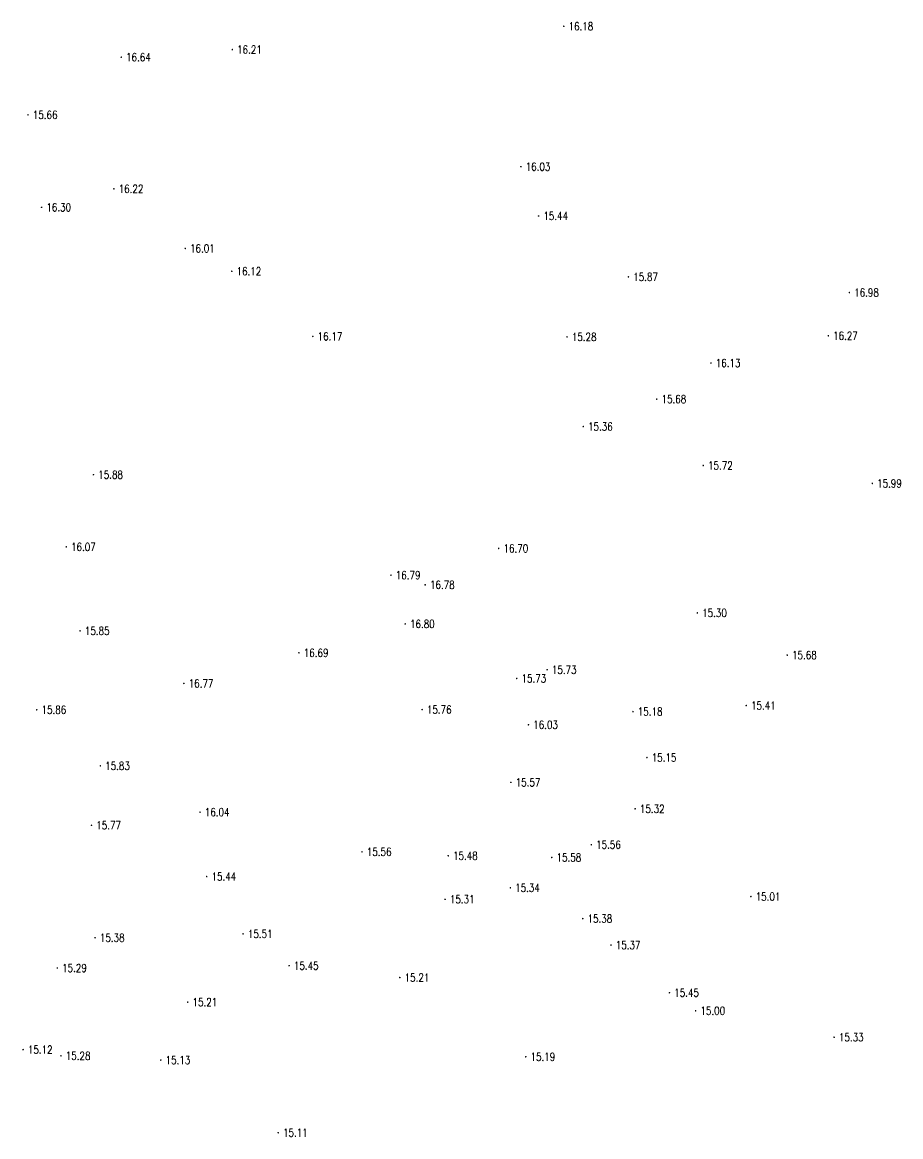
# Model space of a CAD drawing. Extents: x 476861 to 479475, y 2367369 to 2370541.
# Drawn here: x 478488.9 to 478598.7, y 2369641.6 to 2369780.8 of the extents above; entities that cross this region are included whole.
import ezdxf
from ezdxf.enums import TextEntityAlignment as Align

# ---------------------------------------------------------------- set-up
doc = ezdxf.new("R2010")
doc.units = 0
doc.header["$LTSCALE"] = 0.5
doc.layers.get('0').update_dxf_attribs({"linetype": 'CONTINUOUS'})
doc.layers.add('GCD', color=1, linetype='CONTINUOUS')
doc.styles.add('HZ', font='rs.shx', dxfattribs={"width": 0.8, "bigfont": 'hztxt.shx'})

# ---------------------------------------------------------------- blocks, each defined once
blk = doc.blocks.new('GC200')
at = {"linetype": 'Continuous', "const_width": 0.2, "flags": 128}
blk.add_lwpolyline([(-0.1, 0, 1), (0.1, 0, 1)], format="xyb", close=True, dxfattribs=at)

msp = doc.modelspace()

# ---------------------------------------------------------------- block references
at = {"layer": 'GCD', "linetype": 'Continuous'}
ref = msp.add_blockref('GC200', (478556.565, 2369780.323, 16.177), dxfattribs=dict(at, xscale=0.5, yscale=0.5, zscale=0.5))
ref.add_attrib('height', '16.18', dxfattribs={"linetype": 'Continuous', "height": 1, "style": 'HZ', "width": 0.8}).set_placement((478557.165, 2369780.323, 16.177), align=Align.MIDDLE_LEFT)
ref = msp.add_blockref('GC200', (478515.145, 2369777.41, 16.21), dxfattribs=dict(at, xscale=0.5, yscale=0.5, zscale=0.5))
ref.add_attrib('height', '16.21', dxfattribs={"linetype": 'Continuous', "height": 1, "style": 'HZ', "width": 0.8}).set_placement((478515.745, 2369777.41, 16.21), align=Align.MIDDLE_LEFT)
ref = msp.add_blockref('GC200', (478501.267, 2369776.465, 16.643), dxfattribs=dict(at, xscale=0.5, yscale=0.5, zscale=0.5))
ref.add_attrib('height', '16.64', dxfattribs={"linetype": 'Continuous', "height": 1, "style": 'HZ', "width": 0.8}).set_placement((478501.867, 2369776.465, 16.643), align=Align.MIDDLE_LEFT)
ref = msp.add_blockref('GC200', (478489.614, 2369769.263, 15.659), dxfattribs=dict(at, xscale=0.5, yscale=0.5, zscale=0.5))
ref.add_attrib('height', '15.66', dxfattribs={"linetype": 'Continuous', "height": 1, "style": 'HZ', "width": 0.8}).set_placement((478490.214, 2369769.263, 15.659), align=Align.MIDDLE_LEFT)
ref = msp.add_blockref('GC200', (478551.209, 2369762.785, 16.026), dxfattribs=dict(at, xscale=0.5, yscale=0.5, zscale=0.5))
ref.add_attrib('height', '16.03', dxfattribs={"linetype": 'Continuous', "height": 1, "style": 'HZ', "width": 0.8}).set_placement((478551.809, 2369762.785, 16.026), align=Align.MIDDLE_LEFT)
ref = msp.add_blockref('GC200', (478500.348, 2369760.017, 16.222), dxfattribs=dict(at, xscale=0.5, yscale=0.5, zscale=0.5))
ref.add_attrib('height', '16.22', dxfattribs={"linetype": 'Continuous', "height": 1, "style": 'HZ', "width": 0.8}).set_placement((478500.948, 2369760.017, 16.222), align=Align.MIDDLE_LEFT)
ref = msp.add_blockref('GC200', (478491.312, 2369757.702, 16.304), dxfattribs=dict(at, xscale=0.5, yscale=0.5, zscale=0.5))
ref.add_attrib('height', '16.30', dxfattribs={"linetype": 'Continuous', "height": 1, "style": 'HZ', "width": 0.8}).set_placement((478491.912, 2369757.702, 16.304), align=Align.MIDDLE_LEFT)
ref = msp.add_blockref('GC200', (478553.418, 2369756.627, 15.435), dxfattribs=dict(at, xscale=0.5, yscale=0.5, zscale=0.5))
ref.add_attrib('height', '15.44', dxfattribs={"linetype": 'Continuous', "height": 1, "style": 'HZ', "width": 0.8}).set_placement((478554.018, 2369756.627, 15.435), align=Align.MIDDLE_LEFT)
ref = msp.add_blockref('GC200', (478509.267, 2369752.568, 16.01), dxfattribs=dict(at, xscale=0.5, yscale=0.5, zscale=0.5))
ref.add_attrib('height', '16.01', dxfattribs={"linetype": 'Continuous', "height": 1, "style": 'HZ', "width": 0.8}).set_placement((478509.867, 2369752.568, 16.01), align=Align.MIDDLE_LEFT)
ref = msp.add_blockref('GC200', (478515.077, 2369749.72, 16.115), dxfattribs=dict(at, xscale=0.5, yscale=0.5, zscale=0.5))
ref.add_attrib('height', '16.12', dxfattribs={"linetype": 'Continuous', "height": 1, "style": 'HZ', "width": 0.8}).set_placement((478515.677, 2369749.72, 16.115), align=Align.MIDDLE_LEFT)
ref = msp.add_blockref('GC200', (478564.646, 2369749.021, 15.87), dxfattribs=dict(at, xscale=0.5, yscale=0.5, zscale=0.5))
ref.add_attrib('height', '15.87', dxfattribs={"linetype": 'Continuous', "height": 1, "style": 'HZ', "width": 0.8}).set_placement((478565.246, 2369749.021, 15.87), align=Align.MIDDLE_LEFT)
ref = msp.add_blockref('GC200', (478592.255, 2369747.062, 16.98), dxfattribs=dict(at, xscale=0.5, yscale=0.5, zscale=0.5))
ref.add_attrib('height', '16.98', dxfattribs={"linetype": 'Continuous', "height": 1, "style": 'HZ', "width": 0.8}).set_placement((478592.855, 2369747.062, 16.98), align=Align.MIDDLE_LEFT)
ref = msp.add_blockref('GC200', (478525.208, 2369741.588, 16.167), dxfattribs=dict(at, xscale=0.5, yscale=0.5, zscale=0.5))
ref.add_attrib('height', '16.17', dxfattribs={"linetype": 'Continuous', "height": 1, "style": 'HZ', "width": 0.8}).set_placement((478525.808, 2369741.588, 16.167), align=Align.MIDDLE_LEFT)
ref = msp.add_blockref('GC200', (478556.973, 2369741.526, 15.277), dxfattribs=dict(at, xscale=0.5, yscale=0.5, zscale=0.5))
ref.add_attrib('height', '15.28', dxfattribs={"linetype": 'Continuous', "height": 1, "style": 'HZ', "width": 0.8}).set_placement((478557.573, 2369741.526, 15.277), align=Align.MIDDLE_LEFT)
ref = msp.add_blockref('GC200', (478589.629, 2369741.667, 16.267), dxfattribs=dict(at, xscale=0.5, yscale=0.5, zscale=0.5))
ref.add_attrib('height', '16.27', dxfattribs={"linetype": 'Continuous', "height": 1, "style": 'HZ', "width": 0.8}).set_placement((478590.229, 2369741.667, 16.267), align=Align.MIDDLE_LEFT)
ref = msp.add_blockref('GC200', (478574.96, 2369738.257, 16.134), dxfattribs=dict(at, xscale=0.5, yscale=0.5, zscale=0.5))
ref.add_attrib('height', '16.13', dxfattribs={"linetype": 'Continuous', "height": 1, "style": 'HZ', "width": 0.8}).set_placement((478575.56, 2369738.257, 16.134), align=Align.MIDDLE_LEFT)
ref = msp.add_blockref('GC200', (478568.183, 2369733.753, 15.679), dxfattribs=dict(at, xscale=0.5, yscale=0.5, zscale=0.5))
ref.add_attrib('height', '15.68', dxfattribs={"linetype": 'Continuous', "height": 1, "style": 'HZ', "width": 0.8}).set_placement((478568.783, 2369733.753, 15.679), align=Align.MIDDLE_LEFT)
ref = msp.add_blockref('GC200', (478559.004, 2369730.317, 15.359), dxfattribs=dict(at, xscale=0.5, yscale=0.5, zscale=0.5))
ref.add_attrib('height', '15.36', dxfattribs={"linetype": 'Continuous', "height": 1, "style": 'HZ', "width": 0.8}).set_placement((478559.604, 2369730.317, 15.359), align=Align.MIDDLE_LEFT)
ref = msp.add_blockref('GC200', (478497.791, 2369724.307, 15.883), dxfattribs=dict(at, xscale=0.5, yscale=0.5, zscale=0.5))
ref.add_attrib('height', '15.88', dxfattribs={"linetype": 'Continuous', "height": 1, "style": 'HZ', "width": 0.8}).set_placement((478498.391, 2369724.307, 15.883), align=Align.MIDDLE_LEFT)
ref = msp.add_blockref('GC200', (478573.997, 2369725.458, 15.72), dxfattribs=dict(at, xscale=0.5, yscale=0.5, zscale=0.5))
ref.add_attrib('height', '15.72', dxfattribs={"linetype": 'Continuous', "height": 1, "style": 'HZ', "width": 0.8}).set_placement((478574.597, 2369725.458, 15.72), align=Align.MIDDLE_LEFT)
ref = msp.add_blockref('GC200', (478595.127, 2369723.22, 15.992), dxfattribs=dict(at, xscale=0.5, yscale=0.5, zscale=0.5))
ref.add_attrib('height', '15.99', dxfattribs={"linetype": 'Continuous', "height": 1, "style": 'HZ', "width": 0.8}).set_placement((478595.727, 2369723.22, 15.992), align=Align.MIDDLE_LEFT)
ref = msp.add_blockref('GC200', (478494.394, 2369715.29, 16.065), dxfattribs=dict(at, xscale=0.5, yscale=0.5, zscale=0.5))
ref.add_attrib('height', '16.07', dxfattribs={"linetype": 'Continuous', "height": 1, "style": 'HZ', "width": 0.8}).set_placement((478494.994, 2369715.29, 16.065), align=Align.MIDDLE_LEFT)
ref = msp.add_blockref('GC200', (478548.435, 2369715.098, 16.701), dxfattribs=dict(at, xscale=0.5, yscale=0.5, zscale=0.5))
ref.add_attrib('height', '16.70', dxfattribs={"linetype": 'Continuous', "height": 1, "style": 'HZ', "width": 0.8}).set_placement((478549.035, 2369715.098, 16.701), align=Align.MIDDLE_LEFT)
ref = msp.add_blockref('GC200', (478534.971, 2369711.757, 16.793), dxfattribs=dict(at, xscale=0.5, yscale=0.5, zscale=0.5))
ref.add_attrib('height', '16.79', dxfattribs={"linetype": 'Continuous', "height": 1, "style": 'HZ', "width": 0.8}).set_placement((478535.571, 2369711.757, 16.793), align=Align.MIDDLE_LEFT)
ref = msp.add_blockref('GC200', (478539.25, 2369710.554, 16.779), dxfattribs=dict(at, xscale=0.5, yscale=0.5, zscale=0.5))
ref.add_attrib('height', '16.78', dxfattribs={"linetype": 'Continuous', "height": 1, "style": 'HZ', "width": 0.8}).set_placement((478539.85, 2369710.554, 16.779), align=Align.MIDDLE_LEFT)
ref = msp.add_blockref('GC200', (478573.259, 2369707.042, 15.3), dxfattribs=dict(at, xscale=0.5, yscale=0.5, zscale=0.5))
ref.add_attrib('height', '15.30', dxfattribs={"linetype": 'Continuous', "height": 1, "style": 'HZ', "width": 0.8}).set_placement((478573.859, 2369707.042, 15.3), align=Align.MIDDLE_LEFT)
ref = msp.add_blockref('GC200', (478496.12, 2369704.8, 15.854), dxfattribs=dict(at, xscale=0.5, yscale=0.5, zscale=0.5))
ref.add_attrib('height', '15.85', dxfattribs={"linetype": 'Continuous', "height": 1, "style": 'HZ', "width": 0.8}).set_placement((478496.72, 2369704.8, 15.854), align=Align.MIDDLE_LEFT)
ref = msp.add_blockref('GC200', (478536.749, 2369705.668, 16.795), dxfattribs=dict(at, xscale=0.5, yscale=0.5, zscale=0.5))
ref.add_attrib('height', '16.80', dxfattribs={"linetype": 'Continuous', "height": 1, "style": 'HZ', "width": 0.8}).set_placement((478537.349, 2369705.668, 16.795), align=Align.MIDDLE_LEFT)
ref = msp.add_blockref('GC200', (478523.473, 2369702.056, 16.687), dxfattribs=dict(at, xscale=0.5, yscale=0.5, zscale=0.5))
ref.add_attrib('height', '16.69', dxfattribs={"linetype": 'Continuous', "height": 1, "style": 'HZ', "width": 0.8}).set_placement((478524.073, 2369702.056, 16.687), align=Align.MIDDLE_LEFT)
ref = msp.add_blockref('GC200', (478584.494, 2369701.774, 15.681), dxfattribs=dict(at, xscale=0.5, yscale=0.5, zscale=0.5))
ref.add_attrib('height', '15.68', dxfattribs={"linetype": 'Continuous', "height": 1, "style": 'HZ', "width": 0.8}).set_placement((478585.094, 2369701.774, 15.681), align=Align.MIDDLE_LEFT)
ref = msp.add_blockref('GC200', (478554.489, 2369699.94, 15.732), dxfattribs=dict(at, xscale=0.5, yscale=0.5, zscale=0.5))
ref.add_attrib('height', '15.73', dxfattribs={"linetype": 'Continuous', "height": 1, "style": 'HZ', "width": 0.8}).set_placement((478555.089, 2369699.94, 15.732), align=Align.MIDDLE_LEFT)
ref = msp.add_blockref('GC200', (478509.097, 2369698.236, 16.772), dxfattribs=dict(at, xscale=0.5, yscale=0.5, zscale=0.5))
ref.add_attrib('height', '16.77', dxfattribs={"linetype": 'Continuous', "height": 1, "style": 'HZ', "width": 0.8}).set_placement((478509.697, 2369698.236, 16.772), align=Align.MIDDLE_LEFT)
ref = msp.add_blockref('GC200', (478550.685, 2369698.856, 15.727), dxfattribs=dict(at, xscale=0.5, yscale=0.5, zscale=0.5))
ref.add_attrib('height', '15.73', dxfattribs={"linetype": 'Continuous', "height": 1, "style": 'HZ', "width": 0.8}).set_placement((478551.285, 2369698.856, 15.727), align=Align.MIDDLE_LEFT)
ref = msp.add_blockref('GC200', (478538.865, 2369694.962, 15.758), dxfattribs=dict(at, xscale=0.5, yscale=0.5, zscale=0.5))
ref.add_attrib('height', '15.76', dxfattribs={"linetype": 'Continuous', "height": 1, "style": 'HZ', "width": 0.8}).set_placement((478539.465, 2369694.962, 15.758), align=Align.MIDDLE_LEFT)
ref = msp.add_blockref('GC200', (478579.369, 2369695.47, 15.413), dxfattribs=dict(at, xscale=0.5, yscale=0.5, zscale=0.5))
ref.add_attrib('height', '15.41', dxfattribs={"linetype": 'Continuous', "height": 1, "style": 'HZ', "width": 0.8}).set_placement((478579.969, 2369695.47, 15.413), align=Align.MIDDLE_LEFT)
ref = msp.add_blockref('GC200', (478490.704, 2369694.942, 15.857), dxfattribs=dict(at, xscale=0.5, yscale=0.5, zscale=0.5))
ref.add_attrib('height', '15.86', dxfattribs={"linetype": 'Continuous', "height": 1, "style": 'HZ', "width": 0.8}).set_placement((478491.304, 2369694.942, 15.857), align=Align.MIDDLE_LEFT)
ref = msp.add_blockref('GC200', (478565.216, 2369694.711, 15.179), dxfattribs=dict(at, xscale=0.5, yscale=0.5, zscale=0.5))
ref.add_attrib('height', '15.18', dxfattribs={"linetype": 'Continuous', "height": 1, "style": 'HZ', "width": 0.8}).set_placement((478565.816, 2369694.711, 15.179), align=Align.MIDDLE_LEFT)
ref = msp.add_blockref('GC200', (478552.15, 2369693.066, 16.028), dxfattribs=dict(at, xscale=0.5, yscale=0.5, zscale=0.5))
ref.add_attrib('height', '16.03', dxfattribs={"linetype": 'Continuous', "height": 1, "style": 'HZ', "width": 0.8}).set_placement((478552.75, 2369693.066, 16.028), align=Align.MIDDLE_LEFT)
ref = msp.add_blockref('GC200', (478566.96, 2369688.968, 15.148), dxfattribs=dict(at, xscale=0.5, yscale=0.5, zscale=0.5))
ref.add_attrib('height', '15.15', dxfattribs={"linetype": 'Continuous', "height": 1, "style": 'HZ', "width": 0.8}).set_placement((478567.56, 2369688.968, 15.148), align=Align.MIDDLE_LEFT)
ref = msp.add_blockref('GC200', (478498.654, 2369687.938, 15.826), dxfattribs=dict(at, xscale=0.5, yscale=0.5, zscale=0.5))
ref.add_attrib('height', '15.83', dxfattribs={"linetype": 'Continuous', "height": 1, "style": 'HZ', "width": 0.8}).set_placement((478499.254, 2369687.938, 15.826), align=Align.MIDDLE_LEFT)
ref = msp.add_blockref('GC200', (478549.958, 2369685.875, 15.57), dxfattribs=dict(at, xscale=0.5, yscale=0.5, zscale=0.5))
ref.add_attrib('height', '15.57', dxfattribs={"linetype": 'Continuous', "height": 1, "style": 'HZ', "width": 0.8}).set_placement((478550.558, 2369685.875, 15.57), align=Align.MIDDLE_LEFT)
ref = msp.add_blockref('GC200', (478565.482, 2369682.568, 15.317), dxfattribs=dict(at, xscale=0.5, yscale=0.5, zscale=0.5))
ref.add_attrib('height', '15.32', dxfattribs={"linetype": 'Continuous', "height": 1, "style": 'HZ', "width": 0.8}).set_placement((478566.082, 2369682.568, 15.317), align=Align.MIDDLE_LEFT)
ref = msp.add_blockref('GC200', (478511.111, 2369682.151, 16.043), dxfattribs=dict(at, xscale=0.5, yscale=0.5, zscale=0.5))
ref.add_attrib('height', '16.04', dxfattribs={"linetype": 'Continuous', "height": 1, "style": 'HZ', "width": 0.8}).set_placement((478511.711, 2369682.151, 16.043), align=Align.MIDDLE_LEFT)
ref = msp.add_blockref('GC200', (478497.547, 2369680.511, 15.765), dxfattribs=dict(at, xscale=0.5, yscale=0.5, zscale=0.5))
ref.add_attrib('height', '15.77', dxfattribs={"linetype": 'Continuous', "height": 1, "style": 'HZ', "width": 0.8}).set_placement((478498.147, 2369680.511, 15.765), align=Align.MIDDLE_LEFT)
ref = msp.add_blockref('GC200', (478531.354, 2369677.195, 15.556), dxfattribs=dict(at, xscale=0.5, yscale=0.5, zscale=0.5))
ref.add_attrib('height', '15.56', dxfattribs={"linetype": 'Continuous', "height": 1, "style": 'HZ', "width": 0.8}).set_placement((478531.954, 2369677.195, 15.556), align=Align.MIDDLE_LEFT)
ref = msp.add_blockref('GC200', (478560.007, 2369678.085, 15.564), dxfattribs=dict(at, xscale=0.5, yscale=0.5, zscale=0.5))
ref.add_attrib('height', '15.56', dxfattribs={"linetype": 'Continuous', "height": 1, "style": 'HZ', "width": 0.8}).set_placement((478560.607, 2369678.085, 15.564), align=Align.MIDDLE_LEFT)
ref = msp.add_blockref('GC200', (478542.127, 2369676.706, 15.48), dxfattribs=dict(at, xscale=0.5, yscale=0.5, zscale=0.5))
ref.add_attrib('height', '15.48', dxfattribs={"linetype": 'Continuous', "height": 1, "style": 'HZ', "width": 0.8}).set_placement((478542.727, 2369676.706, 15.48), align=Align.MIDDLE_LEFT)
ref = msp.add_blockref('GC200', (478555.067, 2369676.493, 15.584), dxfattribs=dict(at, xscale=0.5, yscale=0.5, zscale=0.5))
ref.add_attrib('height', '15.58', dxfattribs={"linetype": 'Continuous', "height": 1, "style": 'HZ', "width": 0.8}).set_placement((478555.667, 2369676.493, 15.584), align=Align.MIDDLE_LEFT)
ref = msp.add_blockref('GC200', (478511.942, 2369674.11, 15.443), dxfattribs=dict(at, xscale=0.5, yscale=0.5, zscale=0.5))
ref.add_attrib('height', '15.44', dxfattribs={"linetype": 'Continuous', "height": 1, "style": 'HZ', "width": 0.8}).set_placement((478512.542, 2369674.11, 15.443), align=Align.MIDDLE_LEFT)
ref = msp.add_blockref('GC200', (478549.89, 2369672.704, 15.344), dxfattribs=dict(at, xscale=0.5, yscale=0.5, zscale=0.5))
ref.add_attrib('height', '15.34', dxfattribs={"linetype": 'Continuous', "height": 1, "style": 'HZ', "width": 0.8}).set_placement((478550.49, 2369672.704, 15.344), align=Align.MIDDLE_LEFT)
ref = msp.add_blockref('GC200', (478579.951, 2369671.607, 15.01), dxfattribs=dict(at, xscale=0.5, yscale=0.5, zscale=0.5))
ref.add_attrib('height', '15.01', dxfattribs={"linetype": 'Continuous', "height": 1, "style": 'HZ', "width": 0.8}).set_placement((478580.551, 2369671.607, 15.01), align=Align.MIDDLE_LEFT)
ref = msp.add_blockref('GC200', (478541.734, 2369671.264, 15.313), dxfattribs=dict(at, xscale=0.5, yscale=0.5, zscale=0.5))
ref.add_attrib('height', '15.31', dxfattribs={"linetype": 'Continuous', "height": 1, "style": 'HZ', "width": 0.8}).set_placement((478542.334, 2369671.264, 15.313), align=Align.MIDDLE_LEFT)
ref = msp.add_blockref('GC200', (478558.937, 2369668.852, 15.379), dxfattribs=dict(at, xscale=0.5, yscale=0.5, zscale=0.5))
ref.add_attrib('height', '15.38', dxfattribs={"linetype": 'Continuous', "height": 1, "style": 'HZ', "width": 0.8}).set_placement((478559.537, 2369668.852, 15.379), align=Align.MIDDLE_LEFT)
ref = msp.add_blockref('GC200', (478497.993, 2369666.465, 15.378), dxfattribs=dict(at, xscale=0.5, yscale=0.5, zscale=0.5))
ref.add_attrib('height', '15.38', dxfattribs={"linetype": 'Continuous', "height": 1, "style": 'HZ', "width": 0.8}).set_placement((478498.593, 2369666.465, 15.378), align=Align.MIDDLE_LEFT)
ref = msp.add_blockref('GC200', (478516.49, 2369666.943, 15.512), dxfattribs=dict(at, xscale=0.5, yscale=0.5, zscale=0.5))
ref.add_attrib('height', '15.51', dxfattribs={"linetype": 'Continuous', "height": 1, "style": 'HZ', "width": 0.8}).set_placement((478517.09, 2369666.943, 15.512), align=Align.MIDDLE_LEFT)
ref = msp.add_blockref('GC200', (478562.468, 2369665.544, 15.367), dxfattribs=dict(at, xscale=0.5, yscale=0.5, zscale=0.5))
ref.add_attrib('height', '15.37', dxfattribs={"linetype": 'Continuous', "height": 1, "style": 'HZ', "width": 0.8}).set_placement((478563.068, 2369665.544, 15.367), align=Align.MIDDLE_LEFT)
ref = msp.add_blockref('GC200', (478522.242, 2369662.971, 15.446), dxfattribs=dict(at, xscale=0.5, yscale=0.5, zscale=0.5))
ref.add_attrib('height', '15.45', dxfattribs={"linetype": 'Continuous', "height": 1, "style": 'HZ', "width": 0.8}).set_placement((478522.842, 2369662.971, 15.446), align=Align.MIDDLE_LEFT)
ref = msp.add_blockref('GC200', (478493.274, 2369662.683, 15.293), dxfattribs=dict(at, xscale=0.5, yscale=0.5, zscale=0.5))
ref.add_attrib('height', '15.29', dxfattribs={"linetype": 'Continuous', "height": 1, "style": 'HZ', "width": 0.8}).set_placement((478493.874, 2369662.683, 15.293), align=Align.MIDDLE_LEFT)
ref = msp.add_blockref('GC200', (478536.079, 2369661.489, 15.21), dxfattribs=dict(at, xscale=0.5, yscale=0.5, zscale=0.5))
ref.add_attrib('height', '15.21', dxfattribs={"linetype": 'Continuous', "height": 1, "style": 'HZ', "width": 0.8}).set_placement((478536.679, 2369661.489, 15.21), align=Align.MIDDLE_LEFT)
ref = msp.add_blockref('GC200', (478569.772, 2369659.597, 15.446), dxfattribs=dict(at, xscale=0.5, yscale=0.5, zscale=0.5))
ref.add_attrib('height', '15.45', dxfattribs={"linetype": 'Continuous', "height": 1, "style": 'HZ', "width": 0.8}).set_placement((478570.372, 2369659.597, 15.446), align=Align.MIDDLE_LEFT)
ref = msp.add_blockref('GC200', (478509.574, 2369658.418, 15.212), dxfattribs=dict(at, xscale=0.5, yscale=0.5, zscale=0.5))
ref.add_attrib('height', '15.21', dxfattribs={"linetype": 'Continuous', "height": 1, "style": 'HZ', "width": 0.8}).set_placement((478510.174, 2369658.418, 15.212), align=Align.MIDDLE_LEFT)
ref = msp.add_blockref('GC200', (478573.046, 2369657.336, 14.998), dxfattribs=dict(at, xscale=0.5, yscale=0.5, zscale=0.5))
ref.add_attrib('height', '15.00', dxfattribs={"linetype": 'Continuous', "height": 1, "style": 'HZ', "width": 0.8}).set_placement((478573.646, 2369657.336, 14.998), align=Align.MIDDLE_LEFT)
ref = msp.add_blockref('GC200', (478590.355, 2369654.035, 15.33), dxfattribs=dict(at, xscale=0.5, yscale=0.5, zscale=0.5))
ref.add_attrib('height', '15.33', dxfattribs={"linetype": 'Continuous', "height": 1, "style": 'HZ', "width": 0.8}).set_placement((478590.955, 2369654.035, 15.33), align=Align.MIDDLE_LEFT)
ref = msp.add_blockref('GC200', (478488.997, 2369652.487, 15.121), dxfattribs=dict(at, xscale=0.5, yscale=0.5, zscale=0.5))
ref.add_attrib('height', '15.12', dxfattribs={"linetype": 'Continuous', "height": 1, "style": 'HZ', "width": 0.8}).set_placement((478489.597, 2369652.487, 15.121), align=Align.MIDDLE_LEFT)
ref = msp.add_blockref('GC200', (478493.734, 2369651.716, 15.281), dxfattribs=dict(at, xscale=0.5, yscale=0.5, zscale=0.5))
ref.add_attrib('height', '15.28', dxfattribs={"linetype": 'Continuous', "height": 1, "style": 'HZ', "width": 0.8}).set_placement((478494.334, 2369651.716, 15.281), align=Align.MIDDLE_LEFT)
ref = msp.add_blockref('GC200', (478506.208, 2369651.183, 15.129), dxfattribs=dict(at, xscale=0.5, yscale=0.5, zscale=0.5))
ref.add_attrib('height', '15.13', dxfattribs={"linetype": 'Continuous', "height": 1, "style": 'HZ', "width": 0.8}).set_placement((478506.808, 2369651.183, 15.129), align=Align.MIDDLE_LEFT)
ref = msp.add_blockref('GC200', (478551.817, 2369651.592, 15.19), dxfattribs=dict(at, xscale=0.5, yscale=0.5, zscale=0.5))
ref.add_attrib('height', '15.19', dxfattribs={"linetype": 'Continuous', "height": 1, "style": 'HZ', "width": 0.8}).set_placement((478552.417, 2369651.592, 15.19), align=Align.MIDDLE_LEFT)
ref = msp.add_blockref('GC200', (478520.882, 2369642.108, 15.11), dxfattribs=dict(at, xscale=0.5, yscale=0.5, zscale=0.5))
ref.add_attrib('height', '15.11', dxfattribs={"linetype": 'Continuous', "height": 1, "style": 'HZ', "width": 0.8}).set_placement((478521.482, 2369642.108, 15.11), align=Align.MIDDLE_LEFT)

doc.saveas('drawing.dxf')
